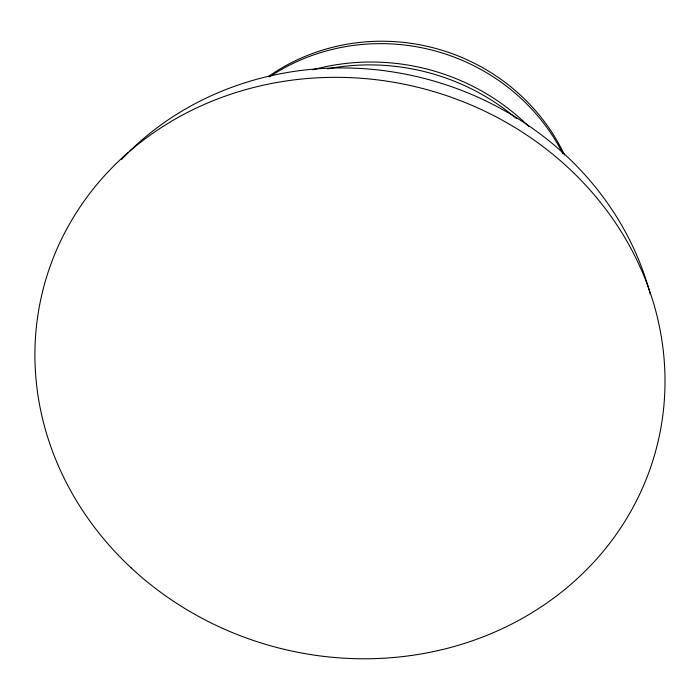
<?xml version="1.0" encoding="UTF-8"?>
<svg xmlns="http://www.w3.org/2000/svg" width="700" height="700" viewBox="0 0 700 700"><rect width="100%" height="100%" fill="white"/><g stroke="black" fill="none" stroke-linecap="round" stroke-linejoin="round"><path stroke-width="1.05" d="M313.014 69.746A213.666 201.46 14.7 0 1 528.99 126.7M327.486 68.854A216.037 203.403 14.7 0 1 516.705 118.676M121.476 159.548A306.18 280.779 14.7 0 1 128.048 152.801M129.544 151.331A306.18 280.779 14.7 0 1 429.59 79.835A306.18 280.779 14.7 0 1 650.317 294.455M268.284 76.624A196.411 187.189 14.7 0 1 564.489 154.91M269.491 76.895A198.415 188.86 14.7 0 1 562.835 153.58M131.259 567.954A316.767 288.846 14.7 0 0 655.699 450.914A316.767 288.846 14.7 0 0 262.92 85.286A316.767 288.846 14.7 0 0 131.259 567.954"/></g></svg>
